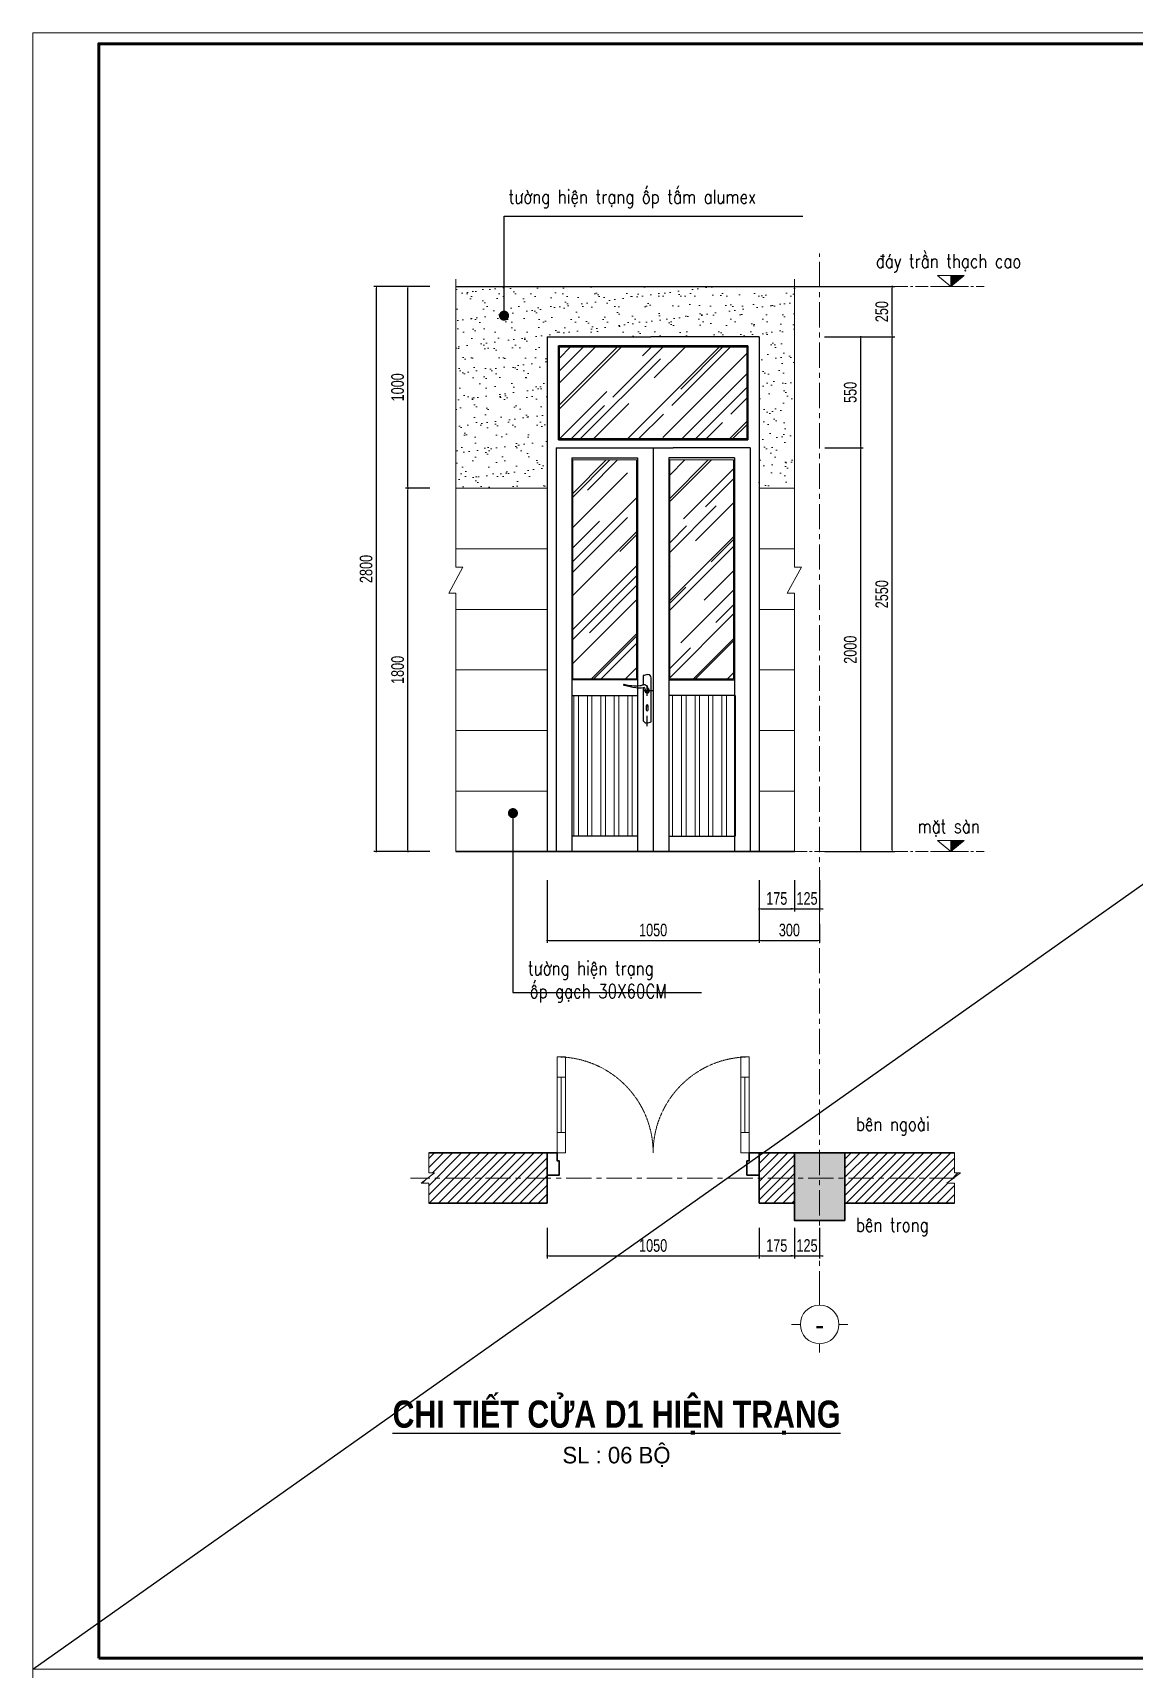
# Model space of a CAD drawing. Header units: millimetres. Extents: x -519517 to -431282, y -372679 to 113618.
# Drawn here: x -490082 to -484623, y -314784 to -306676 of the extents above; entities that cross this region are included whole.
import ezdxf
from ezdxf.enums import TextEntityAlignment as Align

# ---------------------------------------------------------------- set-up
doc = ezdxf.new("R2010")
doc.units = ezdxf.units.MM
doc.header["$LTSCALE"] = 5
for name, pattern in [('CENTER2', [28.575, 19.05, -3.175, 3.175, -3.175]), ('CENTERX2', [4, 2.5, -0.5, 0.5, -0.5]), ('DASHDOT', [1, 0.5, -0.25, 0, -0.25]), ('HIDDEN2', [0.1875, 0.125, -0.0625]), ('HO-01', [60, 10, -10, 0, -10, 10, -10, 0, -10])]:
    doc.linetypes.add(name, pattern=pattern)
doc.layers.get('0').update_dxf_attribs({"linetype": 'CENTER2'})
for name, color, linetype, lineweight in [('03', 252, 'Continuous', 30), ('BICO-250-HATCH', 250, 'Continuous', 9), ('BICO-9-NÉT CỬA', 9, 'Continuous', 25), ('Khungten_LCDI', 7, 'Continuous', 25), ('LC Dim', 8, 'Continuous', 18), ('LC Hatch', 252, 'Continuous', 9), ('LC Hatch @ 1 (1)', 252, 'Continuous', 9), ('LC ISO', 153, 'Continuous', 13), ('LC Net dam 1', 30, 'Continuous', 30), ('LC Net manh', 9, 'Continuous', 5), ('LC Net thay', 7, 'Continuous', 25), ('LC Net truc', 79, 'DASHDOT', 13), ('LC Text1', 3, 'Continuous', 20), ('LC Text2', 7, 'Continuous', 25), ('v-MANH', 147, 'Continuous', 5)]:
    doc.layers.add(name, color=color, linetype=linetype, lineweight=lineweight)
doc.layers.add('KCS_Plotter', color=11, linetype='Continuous', plot=False)
doc.layers.add('NTHAT', color=8, linetype='Continuous')
doc.layers.add('Vat lieu 2', color=48, linetype='Continuous')
doc.styles.add('HOATBIF', font='hoatbif.shx', dxfattribs={"width": 0.75})
doc.styles.add('Khungten', font='VHAVAN.TTF', dxfattribs={"width": 0.9, "height": 5000})
doc.styles.add('LC 1', font='VHAVANB.TTF')
doc.styles.add('LC 3', font='vnsimli.shx', dxfattribs={"width": 0.75})
doc.styles.add('LC3', font='VHARIALB.TTF', dxfattribs={"width": 0.8})
doc.styles.add('T1', font='Vnsimli.shx', dxfattribs={"width": 0.8})
doc.styles.add('Title', font='VHBLACK.TTF')
doc.dimstyles.new('1-100(1-25)', dxfattribs={"dimscale": 25, "dimtxt": 2.5, "dimasz": 0.35, "dimexe": 0.5, "dimexo": 1, "dimgap": 0.8, "dimtad": 1, "dimdec": 0, "dimzin": 0, "dimdsep": 46, "dimtxsty": 'HOATBIF', "dimblk1": 'DOT', "dimblk2": 'DOT', "dimsah": 1, "dimcen": -1, "dimdle": 1, "dimclrd": 256, "dimclre": 256, "dimclrt": 4, "dimadec": 3, "dimazin": 2, "dimtfac": 0.333333, "dimtdec": 0, "dimtix": 1, "dimtmove": 2, "dimatfit": 3, "dimldrblk": 'DOT', "dimfxl": 1, "dimtvp": 0.833333, "dimtolj": 1, "dimtzin": 0, "dimarcsym": 0})
pattern_1 = [(45, (356180.88, 1038.7), (150.8683, 402.31547), [2667, -355.6, 889, -177.8]), (45, (356285.23, 1268.77), (-292.93595, 41.48878), [533.4, -58.674, 1066.8, -133.35]), (45, (356136.88, 1208.43), (569.527843, 737.99745), [1422.4, -248.92, 711.2, -177.8])]

# ---------------------------------------------------------------- blocks, each defined once
blk = doc.blocks.new('lcdi fix')
at = {"layer": 'Defpoints', "lineweight": 0}
blk.add_lwpolyline([(-1200, -14850), (-1200, 14850), (40800, 14850), (40800, -14850)], close=True, dxfattribs=at)
at = {"layer": 'Khungten_LCDI', "color": 5, "lineweight": 60}
blk.add_lwpolyline([(0, -14650), (0, 14650), (40600, 14650), (40600, -14650)], close=True, dxfattribs=at)
at = {"color": 7, "style": 'Khungten', "width": 0.8}
for tag, p in [('REVISION', (39499, -10746)), ('NGAYHT', (39546, -11609))]:
    blk.add_attdef(tag, text='', height=200, dxfattribs=at).set_placement(p, align=Align.CENTER)
at = {"layer": 'LC Text1', "style": 'Title', "width": 3.882085}
for tag, p, p2 in [('TENBANVE1', (36913, -8886), (40339, -8886)), ('TENBANVE2', (36913, -9562), (40339, -9562))]:
    blk.add_attdef(tag, text='', height=250, dxfattribs=at).set_placement(p, p2, align=Align.FIT)
at = {"layer": 'LC Text1', "style": 'Title', "width": 0.7}
blk.add_attdef('SOBANVE', text='', height=250, dxfattribs=at).set_placement((39562, -13896), align=Align.CENTER)
blk = doc.blocks.new('*U409')
for p, q in [((-375, -90), (-375, -50)), ((-100, -70), (-375, -70)), ((-100, -90), (-100, -50)), ((-375, -960), (-375, -1000)), ((-100, -960), (-100, -1000)), ((-100, -980), (-375, -980))]:
    blk.add_line(p, q)
for points in [[(0, -50), (0, -90), (-475, -90), (-475, -50)], [(0, -1000), (0, -960), (-475, -960), (-475, -1000)]]:
    blk.add_lwpolyline(points, close=True)
at = {"linetype": 'HIDDEN2'}
for centre, start, end in [((0, -50), 180.00004, 270), ((0, -1000), 90, 179.99996)]:
    blk.add_arc(centre, 475, start, end, dxfattribs=at)
at = {"layer": '03'}
for points in [[(110, 0), (110, -60), (40, -60), (40, -50), (0, -50), (0, 0)], [(110, -1050), (110, -990), (40, -990), (40, -1000), (0, -1000), (0, -1050)]]:
    blk.add_lwpolyline(points, close=True, dxfattribs=at)
blk = doc.blocks.new('DOT')
at = {"color": 0, "linetype": 'ByBlock'}
blk.add_line((-0.5, 0), (-1, 0), dxfattribs=at)
at = {"color": 0, "linetype": 'ByBlock', "const_width": 0.5}
blk.add_lwpolyline([(-0.25, 0, 1), (0.25, 0, 1)], format="xyb", close=True, dxfattribs=at)
blk = doc.blocks.new('*D448')
at = {"layer": 'Defpoints', "color": 0, "ltscale": 0.2, "transparency": 16777216}
for p in [(-487532.4, -312572.5), (-486482.4, -312572.5), (-486482.4, -312736.5)]:
    blk.add_point(p, dxfattribs=at)
at = {"layer": 'LC Dim', "lineweight": -2, "ltscale": 0.2, "transparency": 16777216}
for p, q in [((-487532.4, -312597.5), (-487532.4, -312749)), ((-486482.4, -312597.5), (-486482.4, -312749)), ((-487523.7, -312736.5), (-486491.2, -312736.5))]:
    blk.add_line(p, q, dxfattribs=at)
at = {"layer": 'LC Dim', "lineweight": -2, "ltscale": 0.2, "transparency": 16777216, "xscale": 8.75, "yscale": 8.75, "zscale": 8.75, "rotation": 180}
blk.add_blockref('DOT', (-487532.4, -312736.5), dxfattribs=at)
at = {"layer": 'LC Dim', "lineweight": -2, "ltscale": 0.2, "transparency": 16777216, "xscale": 8.75, "yscale": 8.75, "zscale": 8.75}
blk.add_blockref('DOT', (-486482.4, -312736.5), dxfattribs=at)
at = {"layer": 'LC Dim', "color": 4, "ltscale": 0.2, "transparency": 16777216, "insert": (-487007.4, -312685.2), "char_height": 62.5, "attachment_point": 5, "style": 'HOATBIF'}
blk.add_mtext('\\A1;1050', dxfattribs=at)
blk = doc.blocks.new('_Dot')
at = {"color": 0, "linetype": 'ByBlock', "lineweight": -2}
blk.add_line((-0.5, 0), (-1, 0), dxfattribs=at)
at = {"color": 0, "linetype": 'ByBlock', "const_width": 0.5}
blk.add_lwpolyline([(-0.25, 0, 1), (0.25, 0, 1)], format="xyb", close=True, dxfattribs=at)
blk = doc.blocks.new('*D449')
at = {"layer": 'Defpoints', "color": 0, "ltscale": 0.2, "transparency": 16777216}
for p in [(-486482.4, -312572.5), (-486307.4, -312572.5), (-486307.4, -312736.5)]:
    blk.add_point(p, dxfattribs=at)
at = {"layer": 'LC Dim', "lineweight": -2, "ltscale": 0.2, "transparency": 16777216}
for p, q in [((-486482.4, -312597.5), (-486482.4, -312749)), ((-486307.4, -312597.5), (-486307.4, -312749)), ((-486473.7, -312736.5), (-486316.2, -312736.5))]:
    blk.add_line(p, q, dxfattribs=at)
at = {"layer": 'LC Dim', "lineweight": -2, "ltscale": 0.2, "transparency": 16777216, "xscale": 8.75, "yscale": 8.75, "zscale": 8.75, "rotation": 180}
blk.add_blockref('DOT', (-486482.4, -312736.5), dxfattribs=at)
at = {"layer": 'LC Dim', "lineweight": -2, "ltscale": 0.2, "transparency": 16777216, "xscale": 8.75, "yscale": 8.75, "zscale": 8.75}
blk.add_blockref('DOT', (-486307.4, -312736.5), dxfattribs=at)
at = {"layer": 'LC Dim', "color": 4, "ltscale": 0.2, "transparency": 16777216, "insert": (-486394.9, -312685.2), "char_height": 62.5, "attachment_point": 5, "style": 'HOATBIF'}
blk.add_mtext('\\A1;175', dxfattribs=at)
blk = doc.blocks.new('*D445')
at = {"layer": 'Defpoints', "color": 0, "ltscale": 0.2, "transparency": 16777216}
for p in [(-486182.4, -308183.1), (-485822.8, -308183.1), (-486182.4, -310733.1)]:
    blk.add_point(p, dxfattribs=at)
at = {"layer": 'LC Dim', "lineweight": -2, "ltscale": 0.2, "transparency": 16777216}
for p, q in [((-486157.4, -308183.1), (-485810.3, -308183.1)), ((-485822.8, -310724.4), (-485822.8, -308191.9)), ((-486157.4, -310733.1), (-485810.3, -310733.1))]:
    blk.add_line(p, q, dxfattribs=at)
at = {"layer": 'LC Dim', "lineweight": -2, "ltscale": 0.2, "transparency": 16777216, "xscale": 8.75, "yscale": 8.75, "zscale": 8.75}
for p, rotation in [((-485822.8, -308183.1), 90), ((-485822.8, -310733.1), 270)]:
    blk.add_blockref('DOT', p, dxfattribs=dict(at, rotation=rotation))
at = {"layer": 'LC Dim', "color": 4, "ltscale": 0.2, "transparency": 16777216, "insert": (-485874.1, -309458.1), "char_height": 62.5, "attachment_point": 5, "rotation": 90, "style": 'HOATBIF'}
blk.add_mtext('\\A1;2550', dxfattribs=at)
blk = doc.blocks.new('*D446')
at = {"layer": 'Defpoints', "color": 0, "ltscale": 0.2, "transparency": 16777216}
for p in [(-486353, -307933.1), (-485822.8, -307933.1), (-486182.6, -308183.1)]:
    blk.add_point(p, dxfattribs=at)
at = {"layer": 'LC Dim', "lineweight": -2, "ltscale": 0.2, "transparency": 16777216}
for p, q in [((-486328, -307933.1), (-485810.3, -307933.1)), ((-485822.8, -308174.4), (-485822.8, -307941.9)), ((-486157.6, -308183.1), (-485810.3, -308183.1))]:
    blk.add_line(p, q, dxfattribs=at)
at = {"layer": 'LC Dim', "lineweight": -2, "ltscale": 0.2, "transparency": 16777216, "xscale": 8.75, "yscale": 8.75, "zscale": 8.75}
for p, rotation in [((-485822.8, -307933.1), 90), ((-485822.8, -308183.1), 270)]:
    blk.add_blockref('DOT', p, dxfattribs=dict(at, rotation=rotation))
at = {"layer": 'LC Dim', "color": 4, "ltscale": 0.2, "transparency": 16777216, "insert": (-485874.1, -308058.1), "char_height": 62.5, "attachment_point": 5, "rotation": 90, "style": 'HOATBIF'}
blk.add_mtext('\\A1;250', dxfattribs=at)
blk = doc.blocks.new('*D447')
at = {"layer": 'Defpoints', "color": 0, "ltscale": 0.2, "transparency": 16777216}
for p in [(-486482.4, -310849.4), (-486307.4, -310849.4), (-486307.4, -311017.1)]:
    blk.add_point(p, dxfattribs=at)
at = {"layer": 'LC Dim', "lineweight": -2, "ltscale": 0.2, "transparency": 16777216}
for p, q in [((-486482.4, -310874.4), (-486482.4, -311029.6)), ((-486307.4, -310874.4), (-486307.4, -311029.6)), ((-486473.7, -311017.1), (-486316.2, -311017.1))]:
    blk.add_line(p, q, dxfattribs=at)
at = {"layer": 'LC Dim', "lineweight": -2, "ltscale": 0.2, "transparency": 16777216, "xscale": 8.75, "yscale": 8.75, "zscale": 8.75, "rotation": 180}
blk.add_blockref('DOT', (-486482.4, -311017.1), dxfattribs=at)
at = {"layer": 'LC Dim', "lineweight": -2, "ltscale": 0.2, "transparency": 16777216, "xscale": 8.75, "yscale": 8.75, "zscale": 8.75}
blk.add_blockref('DOT', (-486307.4, -311017.1), dxfattribs=at)
at = {"layer": 'LC Dim', "color": 4, "ltscale": 0.2, "transparency": 16777216, "insert": (-486394.9, -310965.9), "char_height": 62.5, "attachment_point": 5, "style": 'HOATBIF'}
blk.add_mtext('\\A1;175', dxfattribs=at)
blk = doc.blocks.new('TTRUC')
at = {"layer": 'LC ISO'}
for p, q in [((0, 6.95), (0, 10.13)), ((-6.95, 0), (-10.13, 0)), ((6.95, 0), (10.13, 0)), ((0, -6.95), (0, -10.13))]:
    blk.add_line(p, q, dxfattribs=at)
at = {"layer": 'LC Net manh'}
blk.add_circle((0, 0), 6.95, dxfattribs=at)
blk = doc.blocks.new('*D444')
at = {"layer": 'Defpoints', "color": 0, "ltscale": 0.2, "transparency": 16777216}
for p in [(-486307.4, -310849.4), (-486182.4, -310849.4), (-486182.4, -311017.1)]:
    blk.add_point(p, dxfattribs=at)
at = {"layer": 'LC Dim', "lineweight": -2, "ltscale": 0.2, "transparency": 16777216}
for p, q in [((-486307.4, -310874.4), (-486307.4, -311029.6)), ((-486182.4, -310874.4), (-486182.4, -311029.6)), ((-486316.2, -311017.1), (-486324.9, -311017.1)), ((-486307.4, -311017.1), (-486182.4, -311017.1)), ((-486173.7, -311017.1), (-486164.9, -311017.1))]:
    blk.add_line(p, q, dxfattribs=at)
at = {"layer": 'LC Dim', "lineweight": -2, "ltscale": 0.2, "transparency": 16777216, "xscale": 8.75, "yscale": 8.75, "zscale": 8.75}
blk.add_blockref('DOT', (-486307.4, -311017.1), dxfattribs=at)
at = {"layer": 'LC Dim', "lineweight": -2, "ltscale": 0.2, "transparency": 16777216, "xscale": 8.75, "yscale": 8.75, "zscale": 8.75, "rotation": 180}
blk.add_blockref('DOT', (-486182.4, -311017.1), dxfattribs=at)
at = {"layer": 'LC Dim', "color": 4, "ltscale": 0.2, "transparency": 16777216, "insert": (-486244.9, -310965.9), "char_height": 62.5, "attachment_point": 5, "style": 'HOATBIF'}
blk.add_mtext('\\A1;125', dxfattribs=at)
blk = doc.blocks.new('*D440')
at = {"layer": 'Defpoints', "color": 0, "ltscale": 0.2, "transparency": 16777216}
for p in [(-487532.4, -310849.4), (-486482.4, -310849.4), (-486482.4, -311173.4)]:
    blk.add_point(p, dxfattribs=at)
at = {"layer": 'LC Dim', "lineweight": -2, "ltscale": 0.2, "transparency": 16777216}
for p, q in [((-487532.4, -310874.4), (-487532.4, -311185.9)), ((-486482.4, -310874.4), (-486482.4, -311185.9)), ((-487523.7, -311173.4), (-486491.2, -311173.4))]:
    blk.add_line(p, q, dxfattribs=at)
at = {"layer": 'LC Dim', "lineweight": -2, "ltscale": 0.2, "transparency": 16777216, "xscale": 8.75, "yscale": 8.75, "zscale": 8.75, "rotation": 180}
blk.add_blockref('DOT', (-487532.4, -311173.4), dxfattribs=at)
at = {"layer": 'LC Dim', "lineweight": -2, "ltscale": 0.2, "transparency": 16777216, "xscale": 8.75, "yscale": 8.75, "zscale": 8.75}
blk.add_blockref('DOT', (-486482.4, -311173.4), dxfattribs=at)
at = {"layer": 'LC Dim', "color": 4, "ltscale": 0.2, "transparency": 16777216, "insert": (-487007.4, -311122.1), "char_height": 62.5, "attachment_point": 5, "style": 'HOATBIF'}
blk.add_mtext('\\A1;1050', dxfattribs=at)
blk = doc.blocks.new('Caodo1')
at = {"layer": 'LC Text1'}
blk.add_hatch(color=256, dxfattribs=at).paths.add_polyline_path([(0, 200), (0, 0), (243, 200)])
for p, q in [((324, 0), (-324, 0)), ((0, 0), (0, 200))]:
    blk.add_line(p, q, dxfattribs=at)
blk.add_lwpolyline([(-243, 200), (243, 200), (0, 0), (0, 0)], close=True, dxfattribs=at)
at = {"layer": 'LC Text1', "style": 'T1', "width": 0.8}
blk.add_attdef('%%P0,00', text='', height=250, dxfattribs=at).set_placement((-39, 460), align=Align.MIDDLE_CENTER)
blk = doc.blocks.new('*D441')
at = {"layer": 'Defpoints', "color": 0, "ltscale": 0.2, "transparency": 16777216}
for p in [(-488222.2, -308933.1), (-488088.9, -308933.1), (-488088.9, -310733.1)]:
    blk.add_point(p, dxfattribs=at)
at = {"layer": 'LC Dim', "lineweight": -2, "ltscale": 0.2, "transparency": 16777216}
for p, q in [((-488113.9, -308933.1), (-488234.7, -308933.1)), ((-488222.2, -310724.4), (-488222.2, -308941.9)), ((-488113.9, -310733.1), (-488234.7, -310733.1))]:
    blk.add_line(p, q, dxfattribs=at)
at = {"layer": 'LC Dim', "lineweight": -2, "ltscale": 0.2, "transparency": 16777216, "xscale": 8.75, "yscale": 8.75, "zscale": 8.75}
for p, rotation in [((-488222.2, -308933.1), 90), ((-488222.2, -310733.1), 270)]:
    blk.add_blockref('DOT', p, dxfattribs=dict(at, rotation=rotation))
at = {"layer": 'LC Dim', "color": 4, "ltscale": 0.2, "transparency": 16777216, "insert": (-488273.5, -309833.1), "char_height": 62.5, "attachment_point": 5, "rotation": 90, "style": 'HOATBIF'}
blk.add_mtext('\\A1;1800', dxfattribs=at)
blk = doc.blocks.new('*D442')
at = {"layer": 'Defpoints', "color": 0, "ltscale": 0.2, "transparency": 16777216}
for p in [(-488222.2, -307933.1), (-488088.9, -307933.1), (-488088.9, -308933.1)]:
    blk.add_point(p, dxfattribs=at)
at = {"layer": 'LC Dim', "lineweight": -2, "ltscale": 0.2, "transparency": 16777216}
for p, q in [((-488113.9, -307933.1), (-488234.7, -307933.1)), ((-488222.2, -308924.4), (-488222.2, -307941.9)), ((-488113.9, -308933.1), (-488234.7, -308933.1))]:
    blk.add_line(p, q, dxfattribs=at)
at = {"layer": 'LC Dim', "lineweight": -2, "ltscale": 0.2, "transparency": 16777216, "xscale": 8.75, "yscale": 8.75, "zscale": 8.75}
for p, rotation in [((-488222.2, -307933.1), 90), ((-488222.2, -308933.1), 270)]:
    blk.add_blockref('DOT', p, dxfattribs=dict(at, rotation=rotation))
at = {"layer": 'LC Dim', "color": 4, "ltscale": 0.2, "transparency": 16777216, "insert": (-488273.5, -308433.1), "char_height": 62.5, "attachment_point": 5, "rotation": 90, "style": 'HOATBIF'}
blk.add_mtext('\\A1;1000', dxfattribs=at)
blk = doc.blocks.new('*D443')
at = {"layer": 'Defpoints', "color": 0, "ltscale": 0.2, "transparency": 16777216}
for p in [(-488378.5, -307933.1), (-488088.9, -307933.1), (-488088.9, -310733.1)]:
    blk.add_point(p, dxfattribs=at)
at = {"layer": 'LC Dim', "lineweight": -2, "ltscale": 0.2, "transparency": 16777216}
for p, q in [((-488113.9, -307933.1), (-488391, -307933.1)), ((-488378.5, -310724.4), (-488378.5, -307941.9)), ((-488113.9, -310733.1), (-488391, -310733.1))]:
    blk.add_line(p, q, dxfattribs=at)
at = {"layer": 'LC Dim', "lineweight": -2, "ltscale": 0.2, "transparency": 16777216, "xscale": 8.75, "yscale": 8.75, "zscale": 8.75}
for p, rotation in [((-488378.5, -307933.1), 90), ((-488378.5, -310733.1), 270)]:
    blk.add_blockref('DOT', p, dxfattribs=dict(at, rotation=rotation))
at = {"layer": 'LC Dim', "color": 4, "ltscale": 0.2, "transparency": 16777216, "insert": (-488429.7, -309333.1), "char_height": 62.5, "attachment_point": 5, "rotation": 90, "style": 'HOATBIF'}
blk.add_mtext('\\A1;2800', dxfattribs=at)
blk = doc.blocks.new('TIEUDE1')
at = {"layer": 'LC Text2', "color": 7, "style": 'LC 1'}
blk.add_attdef('TIªU§Ò', text='', height=5, dxfattribs=at).set_placement((0, 0), align=Align.BOTTOM_CENTER)
blk.add_attdef('TL', text='', height=3, dxfattribs=at).set_placement((0, -2), align=Align.TOP_CENTER)
blk = doc.blocks.new('KHOAD1')
at = {"linetype": 'HO-01'}
blk.add_line((30, 0), (-35, 0), dxfattribs=at)
blk.add_lwpolyline([(0, -175), (0, 95)], dxfattribs=at)
for points in [[(2.8, 12.9), (8.5, 5.2, -1.309276), (-10, -0.2, 0.002546), (-9.5, 5.8, 0.582818), (-19.3, 14.9, -0.101796), (-55.2, 13.6, -0.023071), (-113.5, 26.3, -0.858111), (-112.9, 31.8, 0.088815), (-36.6, 25.3, 0.077253), (-22, 28.4, -0.174153), (-7.3, 29.4, -0.264121), (0.5, 20.8, 0.081743), (7.4, 3.3)], [(20, 14.7), (20, 63, 0.414214), (3, 80, 0.113888), (-10, 77, -0.128806), (-20, 75)], [(-20, 75), (-20, 29.2, 0.414214)], [(-20, 14.7), (-20, -143, 0.414214), (-3, -160, 0.113888), (10, -157, -0.128806), (20, -155), (20, 14.7, 0.414214)], [(5, -95), (5, -75, 1), (-5, -75), (-5, -95, 1), (5, -95, -1)]]:
    blk.add_lwpolyline(points, format="xyb")
blk.add_arc((0, 0), 11.2, 148.5757, 63.48038)
blk = doc.blocks.new('qeqeee')
at = {"layer": 'BICO-250-HATCH'}
h = blk.add_hatch(dxfattribs=at)
h.set_pattern_fill('AR-RROOF', color=256, scale=7, angle=45, style=0)
h.set_pattern_definition(pattern_1)
h.paths.add_polyline_path([(989, -505.2), (989, -50), (61, -50), (61, -505.2)])
h = blk.add_hatch(dxfattribs=at)
h.set_pattern_fill('AR-RROOF', color=256, scale=7, angle=45, style=0)
h.set_pattern_definition(pattern_1)
h.paths.add_polyline_path([(607, -1695), (923, -1695), (923, -610), (607, -610)])
h.paths.add_polyline_path([(127, -1695), (443, -1695), (443, -610), (127, -610)])
at = {"layer": 'BICO-250-HATCH', "ltscale": 0.1}
h = blk.add_hatch(dxfattribs=at)
h.set_pattern_fill('ANSI32', color=256, scale=7, angle=45, style=0)
h.set_pattern_definition([(90, (-695025.894, 410312.23), (-66.675, 7e-15), []), (90, (-695003.67, 410334.45), (-66.675, 7e-15), [])])
h.paths.add_polyline_path([(155.2, -1777), (97, -1777), (97, -2473), (448, -2473), (448, -2389)])
h.paths.add_polyline_path([(448, -2389), (448, -1777), (155.2, -1777)], flags=17)
h.paths.add_polyline_path([(894.8, -1777), (602, -1777), (602, -2389)], flags=17)
h.paths.add_polyline_path([(953, -1777), (894.8, -1777), (602, -2389), (602, -2473), (953, -2473)])
at = {"layer": 'BICO-250-HATCH'}
for points in [[(127, -610), (443, -610), (443, -1695), (127, -1695)], [(923, -610), (607, -610), (607, -1695), (923, -1695)]]:
    blk.add_lwpolyline(points, close=True, dxfattribs=at)
at = {"layer": 'BICO-9-NÉT CỬA'}
for p, q in [((0, 0), (0, -2550)), ((0, 0), (513, 0)), ((1050, 0), (513, 0)), ((1050, 0), (1050, -2550)), ((994, -45), (994, -510.2)), ((1050, -20), (1050, -505)), ((45, -550), (45, -2550)), ((45, -550), (625, -550)), ((45, -550), (625, -550)), ((525, -550), (525, -2550)), ((525, -550), (525, -2550)), ((525, -550), (525, -2550)), ((525, -550), (525, -2550)), ((525, -550), (525, -2550)), ((525, -550), (525, -2550)), ((1005, -550), (625, -550)), ((1005, -550), (625, -550)), ((1005, -550), (1005, -2550)), ((1050, -550), (1050, -2550)), ((122, -600), (122, -2550)), ((122, -600), (448, -600)), ((122, -600), (348, -600)), ((448, -600), (448, -2550)), ((448, -600), (448, -2550)), ((602, -600), (602, -2550)), ((928, -600), (602, -600)), ((602, -600), (602, -2550)), ((928, -600), (928, -2550)), ((448, -1700), (122, -1700)), ((602, -1700), (928, -1700)), ((122, -1777), (448, -1777)), ((928, -1777), (602, -1777)), ((448, -2473), (122, -2473)), ((602, -2473), (928, -2473)), ((525, -2550), (0, -2550)), ((525, -2550), (1050, -2550))]:
    blk.add_line(p, q, dxfattribs=at)
blk.add_lwpolyline([(994, -45), (56, -45), (56, -510.2), (994, -510.2)], dxfattribs=at)
blk.add_lwpolyline([(994, -45), (994, -510.2), (56, -510.2), (56, -45)], close=True, dxfattribs=at)
at = {"layer": 'Vat lieu 2', "ltscale": 5}
blk.add_lwpolyline([(989, -50), (989, -505.2), (61, -505.2), (61, -50)], close=True, dxfattribs=at)
at = {"layer": 'NTHAT'}
blk.add_blockref('KHOAD1', (495, -1753), dxfattribs=at)
blk = doc.blocks.new('*D451')
at = {"layer": 'Defpoints', "color": 0, "ltscale": 0.2, "transparency": 16777216}
for p in [(-486307.4, -312572.5), (-486182.4, -312572.5), (-486182.4, -312736.5)]:
    blk.add_point(p, dxfattribs=at)
at = {"layer": 'LC Dim', "lineweight": -2, "ltscale": 0.2, "transparency": 16777216}
for p, q in [((-486307.4, -312597.5), (-486307.4, -312749)), ((-486182.4, -312597.5), (-486182.4, -312749)), ((-486316.2, -312736.5), (-486324.9, -312736.5)), ((-486307.4, -312736.5), (-486182.4, -312736.5)), ((-486173.7, -312736.5), (-486164.9, -312736.5))]:
    blk.add_line(p, q, dxfattribs=at)
at = {"layer": 'LC Dim', "lineweight": -2, "ltscale": 0.2, "transparency": 16777216, "xscale": 8.75, "yscale": 8.75, "zscale": 8.75}
blk.add_blockref('DOT', (-486307.4, -312736.5), dxfattribs=at)
at = {"layer": 'LC Dim', "lineweight": -2, "ltscale": 0.2, "transparency": 16777216, "xscale": 8.75, "yscale": 8.75, "zscale": 8.75, "rotation": 180}
blk.add_blockref('DOT', (-486182.4, -312736.5), dxfattribs=at)
at = {"layer": 'LC Dim', "color": 4, "ltscale": 0.2, "transparency": 16777216, "insert": (-486244.9, -312685.2), "char_height": 62.5, "attachment_point": 5, "style": 'HOATBIF'}
blk.add_mtext('\\A1;125', dxfattribs=at)
blk = doc.blocks.new('*D452')
at = {"layer": 'Defpoints', "color": 0, "ltscale": 0.2, "transparency": 16777216}
for p in [(-486182.4, -308733.1), (-485979.1, -308733.1), (-486182.4, -310733.1)]:
    blk.add_point(p, dxfattribs=at)
at = {"layer": 'LC Dim', "lineweight": -2, "ltscale": 0.2, "transparency": 16777216}
for p, q in [((-486157.4, -308733.1), (-485966.6, -308733.1)), ((-485979.1, -310724.4), (-485979.1, -308741.9)), ((-486157.4, -310733.1), (-485966.6, -310733.1))]:
    blk.add_line(p, q, dxfattribs=at)
at = {"layer": 'LC Dim', "lineweight": -2, "ltscale": 0.2, "transparency": 16777216, "xscale": 8.75, "yscale": 8.75, "zscale": 8.75}
for p, rotation in [((-485979.1, -308733.1), 90), ((-485979.1, -310733.1), 270)]:
    blk.add_blockref('DOT', p, dxfattribs=dict(at, rotation=rotation))
at = {"layer": 'LC Dim', "color": 4, "ltscale": 0.2, "transparency": 16777216, "insert": (-486030.3, -309733.1), "char_height": 62.5, "attachment_point": 5, "rotation": 90, "style": 'HOATBIF'}
blk.add_mtext('\\A1;2000', dxfattribs=at)
blk = doc.blocks.new('*D453')
at = {"layer": 'Defpoints', "color": 0, "transparency": 16777216}
for p in [(-486182.4, -308183.1), (-485979.1, -308183.1), (-486182.4, -308733.1)]:
    blk.add_point(p, dxfattribs=at)
at = {"layer": 'LC Dim', "lineweight": -2, "transparency": 16777216}
for p, q in [((-486157.4, -308183.1), (-485966.6, -308183.1)), ((-485979.1, -308724.4), (-485979.1, -308191.9)), ((-486157.4, -308733.1), (-485966.6, -308733.1))]:
    blk.add_line(p, q, dxfattribs=at)
at = {"layer": 'LC Dim', "lineweight": -2, "transparency": 16777216, "xscale": 8.75, "yscale": 8.75, "zscale": 8.75}
for p, rotation in [((-485979.1, -308183.1), 90), ((-485979.1, -308733.1), 270)]:
    blk.add_blockref('DOT', p, dxfattribs=dict(at, rotation=rotation))
at = {"layer": 'LC Dim', "color": 4, "transparency": 16777216, "insert": (-486030.3, -308458.1), "char_height": 62.5, "attachment_point": 5, "rotation": 90, "style": 'HOATBIF'}
blk.add_mtext('\\A1;550', dxfattribs=at)
blk = doc.blocks.new('*D454')
at = {"layer": 'Defpoints', "color": 0, "ltscale": 0.2, "transparency": 16777216}
for p in [(-486482.4, -311066.8), (-486182.4, -311066.8), (-486182.4, -311173.4)]:
    blk.add_point(p, dxfattribs=at)
at = {"layer": 'LC Dim', "lineweight": -2, "ltscale": 0.2, "transparency": 16777216}
for p, q in [((-486482.4, -311091.8), (-486482.4, -311185.9)), ((-486182.4, -311091.8), (-486182.4, -311185.9)), ((-486473.7, -311173.4), (-486191.2, -311173.4))]:
    blk.add_line(p, q, dxfattribs=at)
at = {"layer": 'LC Dim', "lineweight": -2, "ltscale": 0.2, "transparency": 16777216, "xscale": 8.75, "yscale": 8.75, "zscale": 8.75, "rotation": 180}
blk.add_blockref('DOT', (-486482.4, -311173.4), dxfattribs=at)
at = {"layer": 'LC Dim', "lineweight": -2, "ltscale": 0.2, "transparency": 16777216, "xscale": 8.75, "yscale": 8.75, "zscale": 8.75}
blk.add_blockref('DOT', (-486182.4, -311173.4), dxfattribs=at)
at = {"layer": 'LC Dim', "color": 4, "ltscale": 0.2, "transparency": 16777216, "insert": (-486332.4, -311122.1), "char_height": 62.5, "attachment_point": 5, "style": 'HOATBIF'}
blk.add_mtext('\\A1;300', dxfattribs=at)

msp = doc.modelspace()

# ---------------------------------------------------------------- hatches: boundary and pattern name
at = {"layer": 'LC Hatch'}
h = msp.add_hatch(dxfattribs=at)
h.set_pattern_fill('AR-SAND', color=256, scale=2, style=0)
h.set_pattern_definition([(37.5, (-88247.27, -348993.09), (-3.200063, 97.882647), [0, -77.216, 0, -86.36, 0, -82.55]), (7.5, (-88247.27, -348993.09), (89.904657, 143.36502), [0, -41.656, 0, -69.596, 0, -26.67]), (327.5, (-88309.76, -348993.09), (158.198474, 0.287437), [0, -25.4, 0, -91.44, 0, -119.38]), (317.5, (-88309.76, -348993.09), (152.71129, 44.585865), [0, -12.7, 0, -59.944, 0, -68.58])])
h.paths.add_polyline_path([(-487985.2, -307933.1), (-487985.2, -308933.1), (-487532.4, -308933.1), (-487532.4, -308183.1), (-486482.4, -308183.1), (-486482.4, -308933.1), (-486307.4, -308933.1), (-486307.4, -307933.1)])
for points in [[(-486057.4, -312475.6), (-486307.4, -312475.6), (-486307.4, -312225.6), (-486057.4, -312225.6)], [(-486307.4, -312225.6), (-486057.4, -312225.6), (-486057.4, -312560.6), (-486307.4, -312560.6)]]:
    msp.add_hatch(color=256, dxfattribs=at).paths.add_polyline_path(points)
at = {"layer": 'LC Hatch @ 1 (1)', "ltscale": 2}
h = msp.add_hatch(dxfattribs=at)
h.set_pattern_fill('ANSI31', color=256, scale=10)
h.set_pattern_definition([(45, (-99974.364, -349907.603), (-22.4506403, 22.4506403), [])])
h.paths.add_polyline_path([(-487532.4, -312225.6), (-488119.7, -312225.6), (-488119.7, -312325.6), (-488090.1, -312325.6), (-488157.6, -312375.6), (-488119.7, -312375.6), (-488119.7, -312475.6), (-487532.4, -312475.6)])
h.paths.add_polyline_path([(-486307.4, -312225.6), (-486482.4, -312225.6), (-486482.4, -312475.6), (-486307.4, -312475.6)])
h.paths.add_polyline_path([(-486057.4, -312225.6), (-486057.4, -312475.6), (-485513.7, -312475.6), (-485513.7, -312375.6), (-485551.7, -312375.6), (-485484.2, -312325.6), (-485513.7, -312325.6), (-485513.7, -312225.6)])

# ---------------------------------------------------------------- linework, layer by layer
at = {"layer": 'KCS_Plotter'}
msp.add_line((-490081.8, -314784.3), (-478615.9, -306676.3), dxfattribs=at)
at = {"layer": 'LC Hatch'}
for p, q in [((-487985.2, -308933.1), (-487532.4, -308933.1)), ((-486482.4, -308933.1), (-486307.4, -308933.1)), ((-487985.2, -309233.1), (-487532.4, -309233.1)), ((-486482.4, -309233.1), (-486307.4, -309233.1)), ((-487985.2, -309533.1), (-487532.4, -309533.1)), ((-486482.4, -309533.1), (-486307.4, -309533.1)), ((-487985.2, -309833.1), (-487532.4, -309833.1)), ((-486482.4, -309833.1), (-486307.4, -309833.1)), ((-487985.2, -310133.1), (-487532.4, -310133.1)), ((-486482.4, -310133.1), (-486307.4, -310133.1)), ((-487985.2, -310433.1), (-487532.4, -310433.1)), ((-486482.4, -310433.1), (-486307.4, -310433.1))]:
    msp.add_line(p, q, dxfattribs=at)
msp.add_lwpolyline([(-487532.4, -308183.1), (-486482.4, -308183.1), (-486482.4, -310733.1), (-487532.4, -310733.1)], close=True, dxfattribs=at)
at = {"layer": 'LC Net dam 1'}
for p, q in [((-487985.2, -310733.1), (-486307.4, -310733.1)), ((-487532.4, -312225.6), (-488119.7, -312225.6)), ((-487532.4, -312225.6), (-487532.4, -312475.6)), ((-485513.7, -312225.6), (-486482.4, -312225.6)), ((-486482.4, -312475.6), (-486482.4, -312225.6)), ((-487532.4, -312475.6), (-488119.7, -312475.6)), ((-486307.4, -312475.6), (-486482.4, -312475.6)), ((-485513.7, -312475.6), (-486057.4, -312475.6))]:
    msp.add_line(p, q, dxfattribs=at)
msp.add_lwpolyline([(-486307.4, -312225.6), (-486057.4, -312225.6), (-486057.4, -312560.6), (-486307.4, -312560.6)], close=True, dxfattribs=at)
at = {"layer": 'LC Net thay'}
msp.add_line((-487985.2, -307933.1), (-486307.4, -307933.1), dxfattribs=at)
at = {"layer": 'LC Net truc', "linetype": 'CENTERX2', "ltscale": 10}
for p, q in [((-486182.4, -312936.2), (-486182.4, -307770.2)), ((-485513.7, -312350.6), (-488209.7, -312350.6))]:
    msp.add_line(p, q, dxfattribs=at)
at = {"layer": 'LC Net truc', "linetype": 'CENTERX2', "ltscale": 5}
for p, q in [((-486307.4, -307933.1), (-485367.3, -307933.1)), ((-486307.4, -310733.1), (-485367.3, -310733.1))]:
    msp.add_line(p, q, dxfattribs=at)
at = {"layer": 'v-MANH', "linetype": 'Continuous'}
for points in [[(-487985.2, -307898), (-487985.2, -309323.9), (-487950.2, -309323.9), (-488020.3, -309452.4), (-487985.2, -309452.4), (-487985.2, -310733.1)], [(-486307.4, -307898), (-486307.4, -309323.9), (-486272.3, -309323.9), (-486342.5, -309452.4), (-486307.4, -309452.4), (-486307.4, -310733.1)], [(-488119.7, -312225.6), (-488119.7, -312325.6), (-488090.1, -312325.6), (-488157.6, -312375.6), (-488119.7, -312375.6), (-488119.7, -312475.6)], [(-485513.7, -312225.6), (-485513.7, -312325.6), (-485484.2, -312325.6), (-485551.7, -312375.6), (-485513.7, -312375.6), (-485513.7, -312475.6)]]:
    msp.add_lwpolyline(points, dxfattribs=at)

# ---------------------------------------------------------------- block references
at = {"layer": 'BICO-9-NÉT CỬA'}
msp.add_blockref('qeqeee', (-487532.4, -308183.1), dxfattribs=at)
at = {"layer": 'LC ISO', "ltscale": 2, "xscale": -1, "rotation": 90}
msp.add_blockref('*U409', (-487532.4, -312225.6), dxfattribs=at)
at = {"layer": 'LC ISO', "xscale": 13.75690324811289, "yscale": 13.75690324811289, "zscale": 13.75690324811289}
msp.add_blockref('TTRUC', (-486182.4, -313075.6), dxfattribs=at)
at = {"layer": 'LC Net thay', "xscale": 0.2729966329967423, "yscale": 0.2729966329967423, "zscale": 0.2729966329967423}
for p in [(-489754.2, -310730.3), (-489754.2, -318838.3)]:
    msp.add_blockref('lcdi fix', p, dxfattribs=at)
at = {"layer": 'LC Text1'}
ref = msp.add_blockref('Caodo1', (-485532.6, -307933.1), dxfattribs=dict(at, xscale=0.2729966259158512, yscale=0.2729966259158512, zscale=0.2729966259158512))
ref.add_attrib('%%P0,00', '®¸y trÇn th¹ch cao', dxfattribs={"layer": 'LC Text2', "height": 68.249, "style": 'T1', "width": 0.8}).set_placement((-485543.2, -307807.7), align=Align.MIDDLE_CENTER)
ref = msp.add_blockref('Caodo1', (-485532.6, -310733.1), dxfattribs=dict(at, xscale=0.2729966259158512, yscale=0.2729966259158512, zscale=0.2729966259158512))
ref.add_attrib('%%P0,00', 'mÆt sµn', dxfattribs={"layer": 'LC Text2', "height": 68.25, "style": 'T1', "width": 0.8}).set_placement((-485543.2, -310607.7), align=Align.MIDDLE_CENTER)
at = {"layer": 'LC Text2'}
ref = msp.add_blockref('TIEUDE1', (-487189.1, -313627.8), dxfattribs=dict(at, xscale=27.29966259163788, yscale=27.29966259163788, zscale=27.29966259163788))
ref.add_attrib('TIªU§Ò', '%%Uchi tiÕt cöa d1 hiÖn tr¹ng', dxfattribs={"color": 7, "height": 134.435, "style": 'LC3', "width": 0.8}).set_placement((-487189.1, -313627.8), align=Align.BOTTOM_CENTER)
ref.add_attrib('TL', 'sl : 06 bé', dxfattribs={"color": 7, "height": 81.9, "style": 'LC 1'}).set_placement((-487189.1, -313682.4), align=Align.TOP_CENTER)

# ---------------------------------------------------------------- texts
at = {"layer": 'LC Text1', "color": 3, "style": 'LC 3', "width": 0.8}
for s, p in [('bªn ngoµi', (-486002.6, -312117.1)), ('bªn trong', (-486002.6, -312616.5))]:
    msp.add_text(s, height=68.25, dxfattribs=at).set_placement(p)
at = {"layer": 'LC Text1', "ltscale": 0.2, "style": 'LC 1', "width": 0.9}
msp.add_text('-', height=107.7, dxfattribs=at).set_placement((-486182.4, -313163.3), align=Align.BOTTOM_CENTER)
at = {"layer": 'LC Text1', "color": 3, "char_height": 68.249, "attachment_point": 1, "style": 'LC 3'}
for s, insert, width in [('{\\W0.8;t\xadêng hiÖn tr¹ng èp tÊm alumex}', (-487723.6, -307454.8), 1556.763), ('\\pi51.76878;{\\W0.8;t\xadêng hiÖn tr¹ng \\P\\pi60.21868;èp g¹ch 30X60CM}', (-487679.5, -311276.8), 910.828)]:
    msp.add_mtext(s, dxfattribs=dict(at, insert=insert, width=width))

# ---------------------------------------------------------------- dimensions: what is measured, and where the dimension line sits
at = {"layer": 'LC Dim', "ltscale": 0.2}
for base, p1, p2, picture, middle in [((-488378.5, -307933.1), (-488088.9, -310733.1), (-488088.9, -307933.1), '*D443', (-488429.7, -309333.1)), ((-488222.2, -307933.1), (-488088.9, -308933.1), (-488088.9, -307933.1), '*D442', (-488273.5, -308433.1)), ((-485822.8, -307933.1), (-486182.6, -308183.1), (-486353, -307933.1), '*D446', (-485874.1, -308058.1)), ((-485822.8, -308183.1), (-486182.4, -310733.1), (-486182.4, -308183.1), '*D445', (-485874.1, -309458.1)), ((-485979.1, -308733.1), (-486182.4, -310733.1), (-486182.4, -308733.1), '*D452', (-486030.3, -309733.1)), ((-488222.2, -308933.1), (-488088.9, -310733.1), (-488088.9, -308933.1), '*D441', (-488273.5, -309833.1))]:
    dim = msp.add_linear_dim(base=base, p1=p1, p2=p2, angle=90, dimstyle='1-100(1-25)', dxfattribs=at)
    dim.commit()
    dim.dimension.update_dxf_attribs({"geometry": picture, "text_midpoint": middle})
at = {"layer": 'LC Dim'}
dim = msp.add_linear_dim(base=(-485979.1, -308183.1), p1=(-486182.4, -308733.1), p2=(-486182.4, -308183.1), angle=90, dimstyle='1-100(1-25)', dxfattribs=at)
dim.commit()
dim.dimension.update_dxf_attribs({"geometry": '*D453', "text_midpoint": (-486030.3, -308458.1)})
at = {"layer": 'LC Dim', "ltscale": 0.2}
for base, p1, p2, picture, middle in [((-486482.4, -311173.4), (-487532.4, -310849.4), (-486482.4, -310849.4), '*D440', (-487007.4, -311122.1)), ((-486307.4, -311017.1), (-486482.4, -310849.4), (-486307.4, -310849.4), '*D447', (-486394.9, -310965.9)), ((-486182.4, -311017.1), (-486307.4, -310849.4), (-486182.4, -310849.4), '*D444', (-486244.9, -310965.9)), ((-486182.4, -311173.4), (-486482.4, -311066.8), (-486182.4, -311066.8), '*D454', (-486332.4, -311122.1)), ((-486482.4, -312736.5), (-487532.4, -312572.5), (-486482.4, -312572.5), '*D448', (-487007.4, -312685.2)), ((-486307.4, -312736.5), (-486482.4, -312572.5), (-486307.4, -312572.5), '*D449', (-486394.9, -312685.2)), ((-486182.4, -312736.5), (-486307.4, -312572.5), (-486182.4, -312572.5), '*D451', (-486244.9, -312685.2))]:
    dim = msp.add_linear_dim(base=base, p1=p1, p2=p2, dimstyle='1-100(1-25)', dxfattribs=at)
    dim.commit()
    dim.dimension.update_dxf_attribs({"geometry": picture, "text_midpoint": middle})

# ---------------------------------------------------------------- leaders
for points in [[(-487746.3, -308078), (-487746.3, -307585.5), (-486265.9, -307585.5)], [(-487702.2, -310542.7), (-487702.2, -311431.8), (-486767.3, -311431.8)]]:
    msp.add_leader(points, dimstyle='1-100(1-25)', override={"dimasz": 2}, dxfattribs=at)

doc.saveas('drawing.dxf')
